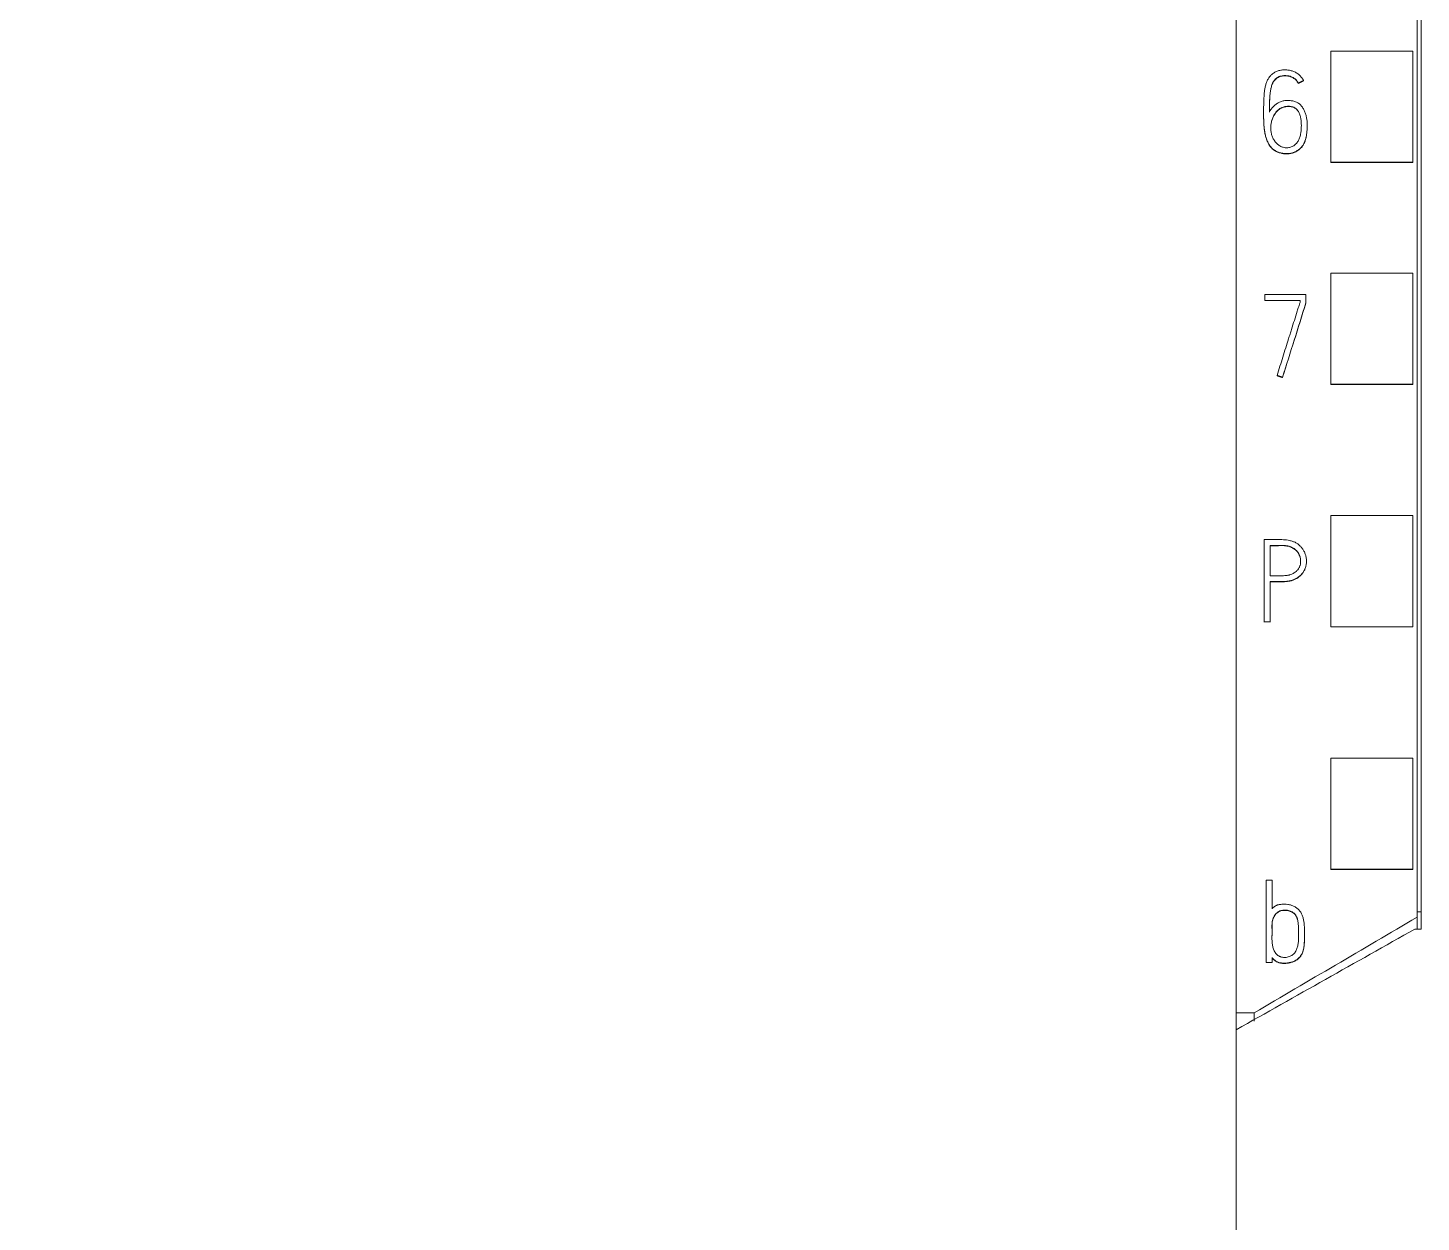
# Model space of a CAD drawing. Header units: millimetres. Extents: x 1359 to 3577, y 1333 to 3557.
# Drawn here: x 2546.97 to 2580.87, y 2922.72 to 2951.78 of the extents above; entities that cross this region are included whole.
import ezdxf

# ---------------------------------------------------------------- set-up
doc = ezdxf.new("R2010")
doc.units = ezdxf.units.MM
doc.set_wipeout_variables(frame=1)
doc.layers.add('000-PI-Oprema', color=30, linetype='Continuous', lineweight=5)
doc.layers.add('002-PI-Kabelska kanalica', color=150, linetype='Continuous')

# ---------------------------------------------------------------- blocks, each defined once
blk = doc.blocks.new('IM 155-5 PN ST - 6ES7155-5AA01-0AB0')
blk.add_wipeout([(0, 147.007), (34.8, 147.007), (34.8, 0), (0, 0)])
at = {"color": 0, "linetype": 'ByBlock', "lineweight": 0, "ltscale": 0.25}
blk.add_lwpolyline([(0, 147.007), (34.8, 147.007), (34.8, 0), (0, 0), (0, 147.007)], dxfattribs=at)
at = {"layer": '000-PI-Oprema', "color": 0, "linetype": 'ByBlock', "lineweight": 0}
blk.add_open_spline([(34.8, 8.007), (34.8, 8.859), (34.8, 10.524), (34.8, 12.857), (34.8, 14.973), (34.8, 17.743), (34.8, 21.643), (34.8, 27.557), (34.8, 37.017), (34.8, 50.127), (34.8, 67.357), (34.8, 85.999), (34.8, 103.048), (34.8, 118.245), (34.8, 128.598), (34.8, 136.94), (34.8, 141.966), (34.8, 145.414), (34.8, 147.007)], degree=3, knots=[0, 0, 0, 0, 0.018357, 0.035822, 0.050221, 0.063898, 0.09543, 0.134182, 0.191169, 0.299064, 0.416456, 0.562341, 0.701008, 0.784589, 0.890964, 0.925157, 0.965428, 1, 1, 1, 1], dxfattribs=at)
blk = doc.blocks.new('S7-1500 DI HF - 6ES7521-1BL00-0AB0')
at = {"layer": '000-PI-Oprema', "color": 0, "linetype": 'ByBlock', "lineweight": 0}
for p, q in [((0, 134.681), (0, 21.262)), ((4.4, 132.4), (4.4, 23.585)), ((2.3, 41.958), (2.3, 44.659)), ((4.3, 44.659), (2.3, 44.659)), ((4.3, 41.958), (4.3, 44.659)), ((1.511, 43.879), (1.511, 43.873)), ((1.639, 43.945), (1.639, 43.939)), ((0.667, 43.139), (0.667, 43.132)), ((1.73, 42.839), (1.73, 42.845)), ((2.3, 41.95), (2.3, 41.958)), ((4.3, 41.958), (2.3, 41.958)), ((4.3, 41.95), (2.3, 41.95)), ((4.3, 41.95), (4.3, 41.958)), ((2.3, 36.556), (2.3, 39.257)), ((4.3, 39.257), (2.3, 39.257)), ((4.3, 36.556), (4.3, 39.257)), ((0.698, 38.593), (0.698, 38.735)), ((0.698, 38.735), (1.697, 38.735)), ((1.697, 38.735), (1.697, 38.532)), ((1.558, 38.593), (0.698, 38.593)), ((1.558, 38.554), (1.558, 38.593)), ((1.697, 38.532), (1.697, 38.526)), ((0.995, 36.767), (0.995, 36.761)), ((1.128, 36.722), (1.128, 36.716)), ((2.3, 36.55), (2.3, 36.556)), ((4.3, 36.556), (2.3, 36.556)), ((4.3, 36.55), (2.3, 36.55)), ((4.3, 36.55), (4.3, 36.556)), ((2.3, 30.655), (2.3, 33.356)), ((4.3, 33.356), (2.3, 33.356)), ((4.3, 30.655), (4.3, 33.356)), ((0.684, 32.772), (0.684, 30.771)), ((0.826, 31.895), (0.826, 32.631)), ((1.711, 32.244), (1.711, 32.25)), ((0.826, 30.771), (0.826, 31.753)), ((0.684, 30.771), (0.826, 30.771)), ((0.684, 30.771), (0.684, 30.764)), ((0.826, 30.771), (0.826, 30.764)), ((2.3, 30.65), (2.3, 30.655)), ((4.3, 30.655), (2.3, 30.655)), ((4.3, 30.65), (2.3, 30.65)), ((4.3, 30.65), (4.3, 30.655)), ((2.3, 24.753), (2.3, 27.454)), ((4.3, 27.454), (2.3, 27.454)), ((4.3, 24.753), (4.3, 27.454)), ((2.3, 24.75), (2.3, 24.753)), ((4.3, 24.753), (2.3, 24.753)), ((4.3, 24.75), (2.3, 24.75)), ((4.3, 24.75), (4.3, 24.753)), ((0.733, 22.486), (0.733, 24.486)), ((0.733, 24.486), (0.872, 24.486)), ((0.872, 24.486), (0.872, 23.791)), ((4.5, 23.714), (4.4, 23.714)), ((4.4, 23.585), (4.4, 23.299)), ((1.662, 23.111), (1.662, 23.117)), ((4.35, 23.299), (4.5, 23.299)), ((0.872, 22.486), (0.733, 22.486)), ((0.872, 22.605), (0.872, 22.486)), ((0, 21.262), (0, 20.893)), ((0.44, 21.262), (0, 21.262)), ((0.44, 21.059), (0.44, 21.262))]:
    blk.add_line(p, q, dxfattribs=at)
for centre, major_axis, ratio, start_param, end_param in [((13.828, 14.92), (314.539, 1001.971), 0.017758, 1.552804, 1.55461), ((13.808, 14.965), (314.236, 1001.002), 0.017743, 1.552827, 1.554635)]:
    blk.add_ellipse(centre, major_axis=major_axis, ratio=ratio, start_param=start_param, end_param=end_param, dxfattribs=at)
for points, knots in [([(4.5, 132.586), (4.5, 129.542), (4.5, 119.972), (4.5, 105.802), (4.5, 91.235), (4.5, 77.025), (4.5, 62.731), (4.5, 47.245), (4.5, 34.605), (4.5, 26.64), (4.5, 23.299)], [0, 0, 0, 0, 0.083934, 0.263736, 0.389889, 0.484142, 0.653794, 0.78188, 0.908517, 1, 1, 1, 1]), ([(1.639, 43.945), (1.624, 43.971), (1.608, 43.995), (1.581, 44.029), (1.572, 44.04), (1.552, 44.061), (1.542, 44.072), (1.51, 44.101), (1.486, 44.118), (1.449, 44.139), (1.436, 44.146), (1.41, 44.158), (1.396, 44.163), (1.355, 44.178), (1.327, 44.185), (1.285, 44.193), (1.271, 44.195), (1.242, 44.198), (1.227, 44.199), (1.184, 44.202), (1.155, 44.202), (1.112, 44.198), (1.098, 44.196), (1.069, 44.191), (1.055, 44.188), (1.013, 44.177), (0.986, 44.166), (0.947, 44.147), (0.935, 44.139), (0.91, 44.123), (0.899, 44.115), (0.865, 44.088), (0.844, 44.068), (0.815, 44.035), (0.806, 44.023), (0.79, 44), (0.782, 43.987), (0.76, 43.95), (0.748, 43.924), (0.728, 43.869), (0.72, 43.841), (0.706, 43.786), (0.7, 43.758), (0.691, 43.701), (0.688, 43.673), (0.679, 43.587), (0.675, 43.53), (0.67, 43.415), (0.669, 43.357), (0.667, 43.184), (0.666, 43.069), (0.671, 42.926), (0.673, 42.897), (0.677, 42.84), (0.679, 42.811), (0.688, 42.726), (0.697, 42.669), (0.714, 42.598), (0.718, 42.584), (0.726, 42.556), (0.73, 42.543), (0.744, 42.502), (0.754, 42.475), (0.773, 42.435), (0.779, 42.422), (0.793, 42.397), (0.801, 42.384), (0.825, 42.348), (0.842, 42.325), (0.873, 42.294), (0.883, 42.284), (0.906, 42.265), (0.918, 42.257), (0.954, 42.233), (0.98, 42.219), (1.02, 42.202), (1.034, 42.197), (1.061, 42.188), (1.075, 42.184), (1.117, 42.174), (1.146, 42.169), (1.189, 42.165), (1.204, 42.164), (1.233, 42.164), (1.247, 42.164), (1.291, 42.167), (1.319, 42.172), (1.361, 42.182), (1.375, 42.186), (1.403, 42.195), (1.416, 42.201), (1.456, 42.219), (1.481, 42.233), (1.517, 42.257), (1.529, 42.266), (1.551, 42.285), (1.562, 42.295), (1.593, 42.325), (1.611, 42.348), (1.634, 42.384), (1.641, 42.397), (1.655, 42.423), (1.661, 42.436), (1.677, 42.477), (1.686, 42.504), (1.697, 42.546), (1.7, 42.56), (1.706, 42.589), (1.709, 42.603), (1.716, 42.646), (1.72, 42.675), (1.729, 42.761), (1.732, 42.818), (1.729, 42.904), (1.727, 42.933), (1.721, 42.991), (1.716, 43.019), (1.704, 43.077), (1.696, 43.105), (1.678, 43.161), (1.668, 43.188), (1.643, 43.241), (1.628, 43.267), (1.595, 43.314), (1.577, 43.337), (1.544, 43.367), (1.533, 43.376), (1.509, 43.393), (1.497, 43.401), (1.471, 43.414), (1.457, 43.42), (1.43, 43.431), (1.416, 43.435), (1.373, 43.447), (1.345, 43.452), (1.301, 43.456), (1.286, 43.457), (1.257, 43.457), (1.242, 43.457), (1.198, 43.455), (1.169, 43.451), (1.126, 43.441), (1.112, 43.437), (1.084, 43.427), (1.071, 43.422), (1.031, 43.404), (1.006, 43.39), (0.969, 43.365), (0.958, 43.356), (0.935, 43.338), (0.924, 43.328), (0.892, 43.298), (0.873, 43.276), (0.838, 43.228), (0.823, 43.203), (0.809, 43.177)], [0, 0, 0, 0, 0.015625, 0.015625, 0.023438, 0.023438, 0.03125, 0.03125, 0.046875, 0.046875, 0.054688, 0.054688, 0.0625, 0.0625, 0.078125, 0.078125, 0.085938, 0.085938, 0.09375, 0.09375, 0.109375, 0.109375, 0.117188, 0.117188, 0.125, 0.125, 0.140625, 0.140625, 0.148438, 0.148438, 0.15625, 0.15625, 0.171875, 0.171875, 0.179688, 0.179688, 0.1875, 0.1875, 0.203125, 0.203125, 0.21875, 0.21875, 0.234375, 0.234375, 0.25, 0.25, 0.28125, 0.28125, 0.3125, 0.3125, 0.375, 0.375, 0.390625, 0.390625, 0.40625, 0.40625, 0.4375, 0.4375, 0.445313, 0.445313, 0.453125, 0.453125, 0.46875, 0.46875, 0.476563, 0.476563, 0.484375, 0.484375, 0.5, 0.5, 0.507813, 0.507813, 0.515625, 0.515625, 0.53125, 0.53125, 0.539063, 0.539063, 0.546875, 0.546875, 0.5625, 0.5625, 0.570313, 0.570313, 0.578125, 0.578125, 0.59375, 0.59375, 0.601563, 0.601563, 0.609375, 0.609375, 0.625, 0.625, 0.632813, 0.632813, 0.640625, 0.640625, 0.65625, 0.65625, 0.664063, 0.664063, 0.671875, 0.671875, 0.6875, 0.6875, 0.695313, 0.695313, 0.703125, 0.703125, 0.71875, 0.71875, 0.75, 0.75, 0.765625, 0.765625, 0.78125, 0.78125, 0.796875, 0.796875, 0.8125, 0.8125, 0.828125, 0.828125, 0.84375, 0.84375, 0.851563, 0.851563, 0.859375, 0.859375, 0.867188, 0.867188, 0.875, 0.875, 0.890625, 0.890625, 0.898438, 0.898438, 0.90625, 0.90625, 0.921875, 0.921875, 0.929688, 0.929688, 0.9375, 0.9375, 0.953125, 0.953125, 0.960938, 0.960938, 0.96875, 0.96875, 0.984375, 0.984375, 1, 1, 1, 1]), ([(0.809, 43.177), (0.809, 43.238), (0.81, 43.299), (0.812, 43.391), (0.813, 43.421), (0.815, 43.482), (0.816, 43.512), (0.82, 43.573), (0.823, 43.604), (0.829, 43.664), (0.834, 43.694), (0.843, 43.74), (0.846, 43.755), (0.854, 43.785), (0.858, 43.8), (0.872, 43.844), (0.883, 43.873), (0.902, 43.907), (0.906, 43.913), (0.914, 43.926), (0.918, 43.933), (0.932, 43.952), (0.942, 43.964), (0.958, 43.981), (0.963, 43.986), (0.975, 43.996), (0.981, 44.001), (1, 44.015), (1.013, 44.023), (1.034, 44.033), (1.041, 44.036), (1.056, 44.042), (1.063, 44.044), (1.086, 44.051), (1.101, 44.054), (1.131, 44.059), (1.147, 44.06), (1.177, 44.062), (1.193, 44.062), (1.224, 44.061), (1.24, 44.06), (1.27, 44.056), (1.293, 44.051), (1.315, 44.045), (1.33, 44.04), (1.337, 44.037), (1.359, 44.028), (1.372, 44.021), (1.399, 44.006), (1.412, 43.997), (1.43, 43.982), (1.436, 43.977), (1.448, 43.967), (1.453, 43.961), (1.469, 43.944), (1.479, 43.932), (1.496, 43.906), (1.504, 43.893), (1.511, 43.879)], [0, 0, 0, 0, 0.125, 0.125, 0.1875, 0.1875, 0.25, 0.25, 0.3125, 0.3125, 0.375, 0.375, 0.40625, 0.40625, 0.4375, 0.4375, 0.5, 0.5, 0.515625, 0.515625, 0.53125, 0.53125, 0.5625, 0.5625, 0.578125, 0.578125, 0.59375, 0.59375, 0.625, 0.625, 0.640625, 0.640625, 0.65625, 0.65625, 0.6875, 0.6875, 0.71875, 0.71875, 0.75, 0.75, 0.78125, 0.78125, 0.8125, 0.828125, 0.828125, 0.84375, 0.84375, 0.875, 0.875, 0.90625, 0.90625, 0.921875, 0.921875, 0.9375, 0.9375, 0.96875, 0.96875, 1, 1, 1, 1]), ([(1.511, 43.873), (1.497, 43.901), (1.48, 43.926), (1.454, 43.954), (1.449, 43.96), (1.437, 43.97), (1.431, 43.975), (1.413, 43.99), (1.388, 44.007), (1.36, 44.021), (1.331, 44.033), (1.317, 44.038), (1.287, 44.046), (1.272, 44.049), (1.241, 44.054), (1.225, 44.055), (1.179, 44.057), (1.148, 44.055), (1.103, 44.048), (1.088, 44.045), (1.058, 44.036), (1.043, 44.031), (1.022, 44.021), (1.015, 44.018), (1.002, 44.01), (0.995, 44.005), (0.976, 43.992), (0.959, 43.977), (0.943, 43.959), (0.933, 43.947), (0.929, 43.941), (0.915, 43.922), (0.907, 43.909), (0.892, 43.882), (0.885, 43.868), (0.873, 43.84), (0.868, 43.825), (0.854, 43.781), (0.847, 43.751), (0.834, 43.691), (0.83, 43.661), (0.823, 43.6), (0.82, 43.57), (0.817, 43.509), (0.815, 43.478), (0.813, 43.416), (0.812, 43.386), (0.81, 43.294), (0.809, 43.232), (0.809, 43.171)], [0, 0, 0, 0, 0.0625, 0.0625, 0.078125, 0.078125, 0.09375, 0.09375, 0.125, 0.15625, 0.15625, 0.1875, 0.1875, 0.21875, 0.21875, 0.25, 0.25, 0.3125, 0.3125, 0.34375, 0.34375, 0.375, 0.375, 0.390625, 0.390625, 0.40625, 0.40625, 0.4375, 0.453125, 0.453125, 0.46875, 0.46875, 0.5, 0.5, 0.53125, 0.53125, 0.5625, 0.5625, 0.625, 0.625, 0.6875, 0.6875, 0.75, 0.75, 0.8125, 0.8125, 0.875, 0.875, 1, 1, 1, 1]), ([(1.73, 42.839), (1.73, 42.793), (1.728, 42.747), (1.72, 42.672), (1.716, 42.643), (1.709, 42.601), (1.707, 42.586), (1.701, 42.558), (1.698, 42.543), (1.687, 42.501), (1.678, 42.473), (1.662, 42.433), (1.656, 42.42), (1.643, 42.394), (1.636, 42.381), (1.612, 42.344), (1.594, 42.321), (1.564, 42.291), (1.554, 42.281), (1.531, 42.262), (1.52, 42.253), (1.484, 42.228), (1.458, 42.214), (1.419, 42.196), (1.405, 42.19), (1.378, 42.181), (1.364, 42.176), (1.322, 42.166), (1.293, 42.161), (1.249, 42.158), (1.235, 42.158), (1.206, 42.158), (1.191, 42.159), (1.148, 42.162), (1.119, 42.167), (1.077, 42.177), (1.063, 42.181), (1.035, 42.19), (1.021, 42.195), (0.982, 42.212), (0.956, 42.225), (0.926, 42.245), (0.92, 42.249), (0.908, 42.258), (0.902, 42.262), (0.885, 42.276), (0.874, 42.286), (0.844, 42.317), (0.826, 42.339), (0.802, 42.376), (0.795, 42.388), (0.78, 42.414), (0.774, 42.427), (0.755, 42.466), (0.745, 42.493), (0.726, 42.548), (0.718, 42.575), (0.705, 42.632), (0.699, 42.66), (0.689, 42.717), (0.682, 42.774), (0.677, 42.832), (0.673, 42.889), (0.672, 42.918), (0.668, 43.009), (0.667, 43.07), (0.667, 43.132)], [0, 0, 0, 0, 0.061997, 0.061997, 0.100843, 0.100843, 0.120266, 0.120266, 0.139688, 0.139688, 0.178534, 0.178534, 0.197957, 0.197957, 0.217379, 0.217379, 0.256225, 0.256225, 0.275648, 0.275648, 0.295071, 0.295071, 0.333916, 0.333916, 0.353339, 0.353339, 0.372762, 0.372762, 0.411607, 0.411607, 0.43103, 0.43103, 0.450453, 0.450453, 0.489298, 0.489298, 0.508721, 0.508721, 0.528144, 0.528144, 0.566989, 0.566989, 0.5767, 0.5767, 0.586412, 0.586412, 0.605835, 0.605835, 0.64468, 0.64468, 0.664103, 0.664103, 0.683526, 0.683526, 0.722371, 0.722371, 0.761217, 0.761217, 0.800062, 0.800062, 0.838908, 0.877753, 0.877753, 0.916599, 0.916599, 1, 1, 1, 1]), ([(1.082, 43.271), (1.108, 43.286), (1.135, 43.296), (1.178, 43.307), (1.192, 43.31), (1.222, 43.314), (1.251, 43.316), (1.28, 43.316), (1.31, 43.314), (1.325, 43.312), (1.354, 43.307), (1.368, 43.304), (1.396, 43.295), (1.41, 43.289), (1.435, 43.274), (1.447, 43.266), (1.469, 43.247), (1.48, 43.236), (1.498, 43.213), (1.506, 43.201), (1.521, 43.176), (1.528, 43.162), (1.546, 43.122), (1.555, 43.094), (1.566, 43.052), (1.569, 43.038), (1.574, 43.009), (1.577, 42.994), (1.582, 42.95), (1.584, 42.921), (1.586, 42.863), (1.586, 42.834), (1.584, 42.747), (1.579, 42.689), (1.562, 42.602), (1.554, 42.574), (1.539, 42.532), (1.534, 42.519), (1.521, 42.492), (1.514, 42.479), (1.491, 42.442), (1.473, 42.419), (1.446, 42.393), (1.441, 42.388), (1.43, 42.379), (1.424, 42.374), (1.407, 42.361), (1.394, 42.353), (1.369, 42.339), (1.356, 42.333), (1.328, 42.322), (1.3, 42.314), (1.271, 42.309), (1.241, 42.307), (1.226, 42.306), (1.197, 42.308), (1.182, 42.309), (1.154, 42.315), (1.139, 42.319), (1.097, 42.333), (1.071, 42.347), (1.034, 42.371), (1.023, 42.38), (1, 42.399), (0.979, 42.419), (0.96, 42.441), (0.941, 42.464), (0.933, 42.476), (0.908, 42.513), (0.895, 42.539), (0.878, 42.58), (0.873, 42.593), (0.864, 42.622), (0.86, 42.636), (0.85, 42.679), (0.845, 42.707), (0.842, 42.751), (0.841, 42.766), (0.841, 42.795), (0.841, 42.81), (0.843, 42.854), (0.847, 42.883), (0.857, 42.94), (0.865, 42.968), (0.879, 43.01), (0.884, 43.024), (0.896, 43.051), (0.902, 43.064), (0.922, 43.103), (0.937, 43.128), (0.963, 43.163), (0.972, 43.175), (0.991, 43.197), (1.001, 43.208), (1.033, 43.238), (1.056, 43.256), (1.082, 43.271)], [0, 0, 0, 0, 0.03125, 0.03125, 0.046875, 0.046875, 0.0625, 0.078125, 0.078125, 0.09375, 0.09375, 0.109375, 0.109375, 0.125, 0.125, 0.140625, 0.140625, 0.15625, 0.15625, 0.171875, 0.171875, 0.1875, 0.1875, 0.21875, 0.21875, 0.234375, 0.234375, 0.25, 0.25, 0.28125, 0.28125, 0.3125, 0.3125, 0.375, 0.375, 0.40625, 0.40625, 0.421875, 0.421875, 0.4375, 0.4375, 0.46875, 0.46875, 0.476563, 0.476563, 0.484375, 0.484375, 0.5, 0.5, 0.515625, 0.515625, 0.53125, 0.546875, 0.546875, 0.5625, 0.5625, 0.578125, 0.578125, 0.59375, 0.59375, 0.625, 0.625, 0.640625, 0.640625, 0.65625, 0.671875, 0.671875, 0.6875, 0.6875, 0.71875, 0.71875, 0.734375, 0.734375, 0.75, 0.75, 0.78125, 0.78125, 0.796875, 0.796875, 0.8125, 0.8125, 0.84375, 0.84375, 0.875, 0.875, 0.890625, 0.890625, 0.90625, 0.90625, 0.9375, 0.9375, 0.953125, 0.953125, 0.96875, 0.96875, 1, 1, 1, 1]), ([(1.082, 43.265), (1.056, 43.25), (1.033, 43.232), (1.001, 43.202), (0.991, 43.191), (0.972, 43.169), (0.963, 43.157), (0.937, 43.122), (0.922, 43.097), (0.902, 43.058), (0.896, 43.045), (0.884, 43.017), (0.879, 43.004), (0.865, 42.962), (0.857, 42.934), (0.849, 42.891), (0.847, 42.876), (0.844, 42.847), (0.842, 42.833), (0.841, 42.807), (0.841, 42.796), (0.841, 42.786)], [0, 0, 0, 0, 0.157109, 0.157109, 0.235664, 0.235664, 0.314218, 0.314218, 0.471328, 0.471328, 0.549882, 0.549882, 0.628437, 0.628437, 0.785546, 0.785546, 0.864101, 0.864101, 0.942655, 0.942655, 1, 1, 1, 1]), ([(1.503, 43.199), (1.498, 43.206), (1.493, 43.213), (1.479, 43.231), (1.468, 43.241), (1.452, 43.256), (1.446, 43.26), (1.434, 43.269), (1.428, 43.273), (1.408, 43.283), (1.395, 43.289), (1.367, 43.298), (1.353, 43.301), (1.324, 43.306), (1.309, 43.308), (1.28, 43.31), (1.265, 43.31), (1.221, 43.308), (1.192, 43.304), (1.15, 43.294), (1.135, 43.289), (1.115, 43.281), (1.108, 43.278), (1.095, 43.272), (1.088, 43.268), (1.082, 43.265)], [0, 0, 0, 0, 0.053658, 0.053658, 0.148292, 0.148292, 0.195609, 0.195609, 0.242926, 0.242926, 0.33756, 0.33756, 0.432195, 0.432195, 0.526829, 0.526829, 0.621463, 0.621463, 0.810732, 0.810732, 0.905366, 0.905366, 0.952683, 0.952683, 1, 1, 1, 1]), ([(0.995, 36.767), (1.042, 36.916), (1.089, 37.065), (1.159, 37.288), (1.182, 37.363), (1.228, 37.512), (1.252, 37.586), (1.287, 37.698), (1.299, 37.735), (1.322, 37.81), (1.334, 37.847), (1.369, 37.959), (1.392, 38.033), (1.439, 38.182), (1.462, 38.257), (1.498, 38.369), (1.509, 38.406), (1.527, 38.462), (1.533, 38.48), (1.542, 38.508), (1.545, 38.517), (1.551, 38.536), (1.555, 38.545), (1.558, 38.554)], [0, 0, 0, 0, 0.25, 0.25, 0.375, 0.375, 0.5, 0.5, 0.5625, 0.5625, 0.625, 0.625, 0.75, 0.75, 0.875, 0.875, 0.9375, 0.9375, 0.96875, 0.96875, 0.984375, 0.984375, 1, 1, 1, 1]), ([(0.826, 31.753), (0.877, 31.753), (0.929, 31.754), (1.032, 31.753), (1.084, 31.752), (1.161, 31.754), (1.187, 31.755), (1.226, 31.758), (1.239, 31.76), (1.265, 31.763), (1.277, 31.765), (1.316, 31.772), (1.341, 31.778), (1.39, 31.794), (1.414, 31.804), (1.449, 31.821), (1.46, 31.827), (1.483, 31.841), (1.493, 31.847), (1.525, 31.87), (1.545, 31.886), (1.573, 31.913), (1.583, 31.922), (1.6, 31.941), (1.608, 31.951), (1.632, 31.982), (1.645, 32.004), (1.663, 32.038), (1.668, 32.05), (1.679, 32.074), (1.683, 32.086), (1.695, 32.123), (1.701, 32.148), (1.707, 32.187), (1.708, 32.199), (1.71, 32.225), (1.711, 32.239), (1.711, 32.277), (1.709, 32.303), (1.703, 32.341), (1.7, 32.354), (1.695, 32.38), (1.691, 32.392), (1.68, 32.429), (1.67, 32.453), (1.653, 32.488), (1.647, 32.499), (1.634, 32.522), (1.627, 32.533), (1.605, 32.565), (1.589, 32.585), (1.553, 32.622), (1.534, 32.64), (1.503, 32.664), (1.493, 32.671), (1.471, 32.685), (1.46, 32.692), (1.426, 32.711), (1.403, 32.721), (1.366, 32.735), (1.354, 32.739), (1.329, 32.746), (1.316, 32.749), (1.253, 32.764), (1.202, 32.769), (1.125, 32.773), (1.099, 32.774), (1.047, 32.774), (0.995, 32.774), (0.943, 32.773), (0.892, 32.772), (0.814, 32.772), (0.736, 32.772), (0.684, 32.772)], [0, 0, 0, 0, 0.0625, 0.0625, 0.125, 0.125, 0.15625, 0.15625, 0.171875, 0.171875, 0.1875, 0.1875, 0.21875, 0.21875, 0.25, 0.25, 0.265625, 0.265625, 0.28125, 0.28125, 0.3125, 0.3125, 0.328125, 0.328125, 0.34375, 0.34375, 0.375, 0.375, 0.390625, 0.390625, 0.40625, 0.40625, 0.4375, 0.4375, 0.453125, 0.453125, 0.46875, 0.46875, 0.5, 0.5, 0.515625, 0.515625, 0.53125, 0.53125, 0.5625, 0.5625, 0.578125, 0.578125, 0.59375, 0.59375, 0.625, 0.625, 0.65625, 0.65625, 0.671875, 0.671875, 0.6875, 0.6875, 0.71875, 0.71875, 0.734375, 0.734375, 0.75, 0.75, 0.8125, 0.8125, 0.84375, 0.84375, 0.875, 0.90625, 0.90625, 0.9375, 1, 1, 1, 1]), ([(0.826, 32.631), (0.865, 32.631), (0.903, 32.631), (0.961, 32.631), (0.981, 32.631), (1.019, 32.631), (1.039, 32.632), (1.097, 32.633), (1.136, 32.634), (1.194, 32.63), (1.213, 32.628), (1.251, 32.621), (1.27, 32.617), (1.299, 32.608), (1.308, 32.605), (1.327, 32.598), (1.336, 32.594), (1.363, 32.582), (1.381, 32.573), (1.406, 32.557), (1.414, 32.551), (1.43, 32.539), (1.438, 32.533), (1.46, 32.513), (1.474, 32.499), (1.493, 32.476), (1.499, 32.468), (1.51, 32.452), (1.515, 32.443), (1.53, 32.417), (1.539, 32.399), (1.549, 32.371), (1.552, 32.362), (1.558, 32.343), (1.56, 32.333), (1.566, 32.304), (1.568, 32.284), (1.569, 32.254), (1.569, 32.244), (1.568, 32.224), (1.568, 32.214), (1.564, 32.185), (1.559, 32.165), (1.55, 32.137), (1.547, 32.128), (1.539, 32.109), (1.535, 32.1), (1.521, 32.074), (1.51, 32.057), (1.492, 32.034), (1.486, 32.026), (1.472, 32.011), (1.465, 32.004), (1.443, 31.984), (1.427, 31.972), (1.401, 31.957), (1.393, 31.952), (1.375, 31.942), (1.366, 31.938), (1.339, 31.926), (1.32, 31.919), (1.291, 31.912), (1.281, 31.909), (1.262, 31.905), (1.252, 31.904), (1.222, 31.9), (1.202, 31.898), (1.163, 31.895), (1.143, 31.895), (1.103, 31.894), (1.064, 31.894), (1.024, 31.895), (0.984, 31.895), (0.965, 31.895), (0.905, 31.895), (0.865, 31.895), (0.826, 31.895)], [0, 0, 0, 0, 0.0625, 0.0625, 0.09375, 0.09375, 0.125, 0.125, 0.1875, 0.1875, 0.21875, 0.21875, 0.25, 0.25, 0.265625, 0.265625, 0.28125, 0.28125, 0.3125, 0.3125, 0.328125, 0.328125, 0.34375, 0.34375, 0.375, 0.375, 0.390625, 0.390625, 0.40625, 0.40625, 0.4375, 0.4375, 0.453125, 0.453125, 0.46875, 0.46875, 0.5, 0.5, 0.515625, 0.515625, 0.53125, 0.53125, 0.5625, 0.5625, 0.578125, 0.578125, 0.59375, 0.59375, 0.625, 0.625, 0.640625, 0.640625, 0.65625, 0.65625, 0.6875, 0.6875, 0.703125, 0.703125, 0.71875, 0.71875, 0.75, 0.75, 0.765625, 0.765625, 0.78125, 0.78125, 0.8125, 0.8125, 0.84375, 0.84375, 0.875, 0.90625, 0.90625, 0.9375, 0.9375, 1, 1, 1, 1]), ([(1.569, 32.244), (1.569, 32.247), (1.569, 32.25), (1.569, 32.263), (1.568, 32.273), (1.566, 32.293), (1.565, 32.303), (1.559, 32.332), (1.554, 32.351), (1.544, 32.379), (1.54, 32.389), (1.532, 32.407), (1.519, 32.433), (1.502, 32.458), (1.484, 32.481), (1.477, 32.489), (1.463, 32.503), (1.456, 32.51), (1.434, 32.53), (1.418, 32.542), (1.394, 32.558), (1.385, 32.563), (1.368, 32.573), (1.359, 32.578), (1.332, 32.59), (1.314, 32.598), (1.276, 32.609), (1.256, 32.614), (1.217, 32.621), (1.198, 32.623), (1.139, 32.628), (1.1, 32.627), (1.041, 32.626), (1.022, 32.625), (0.982, 32.624), (0.963, 32.624), (0.904, 32.624), (0.865, 32.625), (0.826, 32.625)], [0, 0, 0, 0, 0.009533, 0.009533, 0.040485, 0.040485, 0.071437, 0.071437, 0.133342, 0.133342, 0.164294, 0.164294, 0.195246, 0.25715, 0.25715, 0.288102, 0.288102, 0.319054, 0.319054, 0.380958, 0.380958, 0.41191, 0.41191, 0.442862, 0.442862, 0.504767, 0.504767, 0.566671, 0.566671, 0.628575, 0.628575, 0.752383, 0.752383, 0.814287, 0.814287, 0.876192, 0.876192, 1, 1, 1, 1]), ([(1.711, 32.245), (1.711, 32.219), (1.709, 32.194), (1.703, 32.157), (1.701, 32.144), (1.695, 32.119), (1.691, 32.106), (1.68, 32.069), (1.67, 32.045), (1.646, 31.999), (1.633, 31.977), (1.609, 31.946), (1.601, 31.936), (1.583, 31.917), (1.574, 31.907), (1.546, 31.881), (1.526, 31.864), (1.494, 31.842), (1.483, 31.835), (1.461, 31.821), (1.45, 31.815), (1.415, 31.798), (1.391, 31.788), (1.354, 31.776), (1.341, 31.772), (1.316, 31.766), (1.303, 31.763), (1.24, 31.752), (1.188, 31.748), (1.085, 31.746), (1.033, 31.747), (0.929, 31.748), (0.878, 31.747), (0.826, 31.747)], [0, 0, 0, 0, 0.065202, 0.065202, 0.098588, 0.098588, 0.131973, 0.131973, 0.198745, 0.198745, 0.265516, 0.265516, 0.298902, 0.298902, 0.332287, 0.332287, 0.399059, 0.399059, 0.432444, 0.432444, 0.46583, 0.46583, 0.532601, 0.532601, 0.565987, 0.565987, 0.599372, 0.599372, 0.732915, 0.732915, 0.866457, 0.866457, 1, 1, 1, 1]), ([(1.042, 23.729), (1.056, 23.736), (1.071, 23.742), (1.101, 23.751), (1.116, 23.754), (1.14, 23.758), (1.148, 23.759), (1.164, 23.76), (1.187, 23.761), (1.211, 23.76), (1.242, 23.756), (1.258, 23.753), (1.289, 23.746), (1.304, 23.741), (1.333, 23.73), (1.347, 23.723), (1.375, 23.708), (1.388, 23.699), (1.407, 23.684), (1.413, 23.679), (1.424, 23.668), (1.43, 23.662), (1.445, 23.644), (1.454, 23.631), (1.469, 23.603), (1.475, 23.588), (1.486, 23.559), (1.491, 23.544), (1.498, 23.513), (1.501, 23.498), (1.506, 23.467), (1.508, 23.451), (1.513, 23.404), (1.514, 23.372), (1.518, 23.278), (1.52, 23.214), (1.52, 23.12), (1.52, 23.088), (1.517, 23.025), (1.515, 22.994), (1.509, 22.947), (1.507, 22.931), (1.501, 22.9), (1.498, 22.884), (1.485, 22.839), (1.475, 22.809), (1.454, 22.767), (1.446, 22.753), (1.428, 22.727), (1.419, 22.714), (1.397, 22.692), (1.385, 22.681), (1.36, 22.662), (1.346, 22.653), (1.318, 22.639), (1.304, 22.632), (1.274, 22.622), (1.258, 22.618), (1.227, 22.611), (1.212, 22.609), (1.188, 22.608), (1.18, 22.607), (1.164, 22.608), (1.156, 22.608), (1.133, 22.61), (1.117, 22.612), (1.094, 22.618), (1.086, 22.621), (1.071, 22.626), (1.064, 22.629), (1.043, 22.639), (1.03, 22.648), (1.011, 22.662), (1.004, 22.667), (0.993, 22.678), (0.987, 22.683), (0.971, 22.701), (0.961, 22.713), (0.943, 22.739), (0.935, 22.753), (0.913, 22.795), (0.902, 22.824), (0.89, 22.87), (0.887, 22.886), (0.881, 22.916), (0.879, 22.932), (0.874, 22.979), (0.872, 23.01), (0.871, 23.072), (0.871, 23.103), (0.872, 23.165), (0.872, 23.197), (0.872, 23.259), (0.872, 23.29), (0.871, 23.353), (0.871, 23.384), (0.874, 23.446), (0.877, 23.477), (0.887, 23.522), (0.892, 23.537), (0.902, 23.567), (0.908, 23.581), (0.922, 23.609), (0.93, 23.623), (0.947, 23.649), (0.957, 23.661), (0.978, 23.683), (0.99, 23.694), (1.008, 23.708), (1.015, 23.713), (1.025, 23.719), (1.028, 23.721), (1.035, 23.725), (1.039, 23.727), (1.042, 23.729)], [0, 0, 0, 0, 0.015625, 0.015625, 0.03125, 0.03125, 0.039063, 0.039063, 0.046875, 0.0625, 0.0625, 0.078125, 0.078125, 0.09375, 0.09375, 0.109375, 0.109375, 0.125, 0.125, 0.132813, 0.132813, 0.140625, 0.140625, 0.15625, 0.15625, 0.171875, 0.171875, 0.1875, 0.1875, 0.203125, 0.203125, 0.21875, 0.21875, 0.25, 0.25, 0.3125, 0.3125, 0.34375, 0.34375, 0.375, 0.375, 0.390625, 0.390625, 0.40625, 0.40625, 0.4375, 0.4375, 0.453125, 0.453125, 0.46875, 0.46875, 0.484375, 0.484375, 0.5, 0.5, 0.515625, 0.515625, 0.53125, 0.53125, 0.546875, 0.546875, 0.554688, 0.554688, 0.5625, 0.5625, 0.578125, 0.578125, 0.585938, 0.585938, 0.59375, 0.59375, 0.609375, 0.609375, 0.617188, 0.617188, 0.625, 0.625, 0.640625, 0.640625, 0.65625, 0.65625, 0.6875, 0.6875, 0.703125, 0.703125, 0.71875, 0.71875, 0.75, 0.75, 0.78125, 0.78125, 0.8125, 0.8125, 0.84375, 0.84375, 0.875, 0.875, 0.90625, 0.90625, 0.921875, 0.921875, 0.9375, 0.9375, 0.953125, 0.953125, 0.96875, 0.96875, 0.984375, 0.984375, 0.992188, 0.992188, 0.996094, 0.996094, 1, 1, 1, 1]), ([(0.872, 23.791), (0.891, 23.812), (0.911, 23.831), (0.945, 23.855), (0.957, 23.862), (0.975, 23.871), (0.982, 23.874), (0.995, 23.88), (1.001, 23.882), (1.034, 23.893), (1.062, 23.898), (1.103, 23.901), (1.117, 23.902), (1.145, 23.903), (1.159, 23.903), (1.201, 23.901), (1.228, 23.9), (1.27, 23.894), (1.284, 23.892), (1.311, 23.886), (1.325, 23.883), (1.365, 23.871), (1.391, 23.86), (1.428, 23.841), (1.44, 23.834), (1.464, 23.819), (1.475, 23.811), (1.508, 23.785), (1.527, 23.766), (1.553, 23.733), (1.562, 23.721), (1.577, 23.698), (1.59, 23.673), (1.602, 23.648), (1.612, 23.622), (1.617, 23.609), (1.63, 23.569), (1.636, 23.542), (1.647, 23.487), (1.651, 23.46), (1.656, 23.404), (1.658, 23.376), (1.66, 23.32), (1.66, 23.292), (1.661, 23.237), (1.661, 23.209), (1.662, 23.125), (1.662, 23.069), (1.66, 22.985), (1.658, 22.957), (1.654, 22.902), (1.651, 22.874), (1.644, 22.833), (1.642, 22.819), (1.635, 22.792), (1.631, 22.778), (1.618, 22.738), (1.607, 22.712), (1.587, 22.675), (1.58, 22.663), (1.564, 22.64), (1.555, 22.629), (1.528, 22.597), (1.507, 22.578), (1.473, 22.553), (1.461, 22.545), (1.437, 22.531), (1.425, 22.525), (1.399, 22.513), (1.386, 22.508), (1.359, 22.498), (1.346, 22.494), (1.305, 22.483), (1.278, 22.478), (1.223, 22.471), (1.195, 22.469), (1.138, 22.469), (1.11, 22.471), (1.069, 22.479), (1.055, 22.482), (1.028, 22.491), (1.015, 22.495), (0.989, 22.507), (0.977, 22.513), (0.959, 22.524), (0.953, 22.528), (0.941, 22.536), (0.936, 22.54), (0.908, 22.562), (0.889, 22.582), (0.872, 22.605)], [0, 0, 0, 0, 0.03125, 0.03125, 0.046875, 0.046875, 0.054688, 0.054688, 0.0625, 0.0625, 0.09375, 0.09375, 0.109375, 0.109375, 0.125, 0.125, 0.15625, 0.15625, 0.171875, 0.171875, 0.1875, 0.1875, 0.21875, 0.21875, 0.234375, 0.234375, 0.25, 0.25, 0.28125, 0.28125, 0.296875, 0.296875, 0.3125, 0.328125, 0.328125, 0.34375, 0.34375, 0.375, 0.375, 0.40625, 0.40625, 0.4375, 0.4375, 0.46875, 0.46875, 0.5, 0.5, 0.5625, 0.5625, 0.59375, 0.59375, 0.625, 0.625, 0.640625, 0.640625, 0.65625, 0.65625, 0.6875, 0.6875, 0.703125, 0.703125, 0.71875, 0.71875, 0.75, 0.75, 0.765625, 0.765625, 0.78125, 0.78125, 0.796875, 0.796875, 0.8125, 0.8125, 0.84375, 0.84375, 0.875, 0.875, 0.90625, 0.90625, 0.921875, 0.921875, 0.9375, 0.9375, 0.953125, 0.953125, 0.960938, 0.960938, 0.96875, 0.96875, 1, 1, 1, 1]), ([(1.52, 23.146), (1.52, 23.148), (1.52, 23.151), (1.52, 23.215), (1.518, 23.278), (1.514, 23.371), (1.513, 23.402), (1.506, 23.465), (1.501, 23.496), (1.49, 23.541), (1.485, 23.556), (1.474, 23.586), (1.467, 23.6), (1.452, 23.627), (1.443, 23.64), (1.422, 23.664), (1.411, 23.675), (1.392, 23.689), (1.386, 23.694), (1.373, 23.703), (1.366, 23.707), (1.345, 23.718), (1.331, 23.724), (1.302, 23.735), (1.287, 23.74), (1.256, 23.747), (1.241, 23.75), (1.21, 23.753), (1.194, 23.754), (1.163, 23.754), (1.147, 23.753), (1.116, 23.748), (1.101, 23.745), (1.078, 23.738), (1.067, 23.734), (1.056, 23.729), (1.049, 23.726), (1.046, 23.724), (1.042, 23.723)], [0, 0, 0, 0, 0.008133, 0.008133, 0.206507, 0.206507, 0.305693, 0.305693, 0.40488, 0.40488, 0.454473, 0.454473, 0.504067, 0.504067, 0.55366, 0.55366, 0.603253, 0.603253, 0.62805, 0.62805, 0.652847, 0.652847, 0.70244, 0.70244, 0.752033, 0.752033, 0.801627, 0.801627, 0.85122, 0.85122, 0.900813, 0.900813, 0.950407, 0.950407, 0.975203, 0.987602, 0.987602, 1, 1, 1, 1]), ([(1.042, 23.723), (1.028, 23.715), (1.014, 23.707), (0.99, 23.687), (0.978, 23.677), (0.945, 23.642), (0.928, 23.615), (0.906, 23.572), (0.901, 23.557), (0.89, 23.527), (0.886, 23.512), (0.88, 23.481), (0.877, 23.465), (0.874, 23.434), (0.873, 23.418), (0.871, 23.371), (0.872, 23.339), (0.872, 23.276), (0.872, 23.245), (0.872, 23.182), (0.872, 23.15), (0.871, 23.105), (0.871, 23.091), (0.871, 23.077)], [0, 0, 0, 0, 0.067236, 0.067236, 0.134472, 0.134472, 0.268944, 0.268944, 0.33618, 0.33618, 0.403416, 0.403416, 0.470652, 0.470652, 0.537887, 0.537887, 0.672359, 0.672359, 0.806831, 0.806831, 0.941303, 0.941303, 1, 1, 1, 1]), ([(0.872, 22.599), (0.889, 22.576), (0.908, 22.556), (0.941, 22.53), (0.952, 22.522), (0.976, 22.507), (0.989, 22.501), (1.014, 22.49), (1.027, 22.485), (1.054, 22.476), (1.068, 22.473), (1.109, 22.465), (1.137, 22.463), (1.193, 22.463), (1.221, 22.464), (1.277, 22.471), (1.304, 22.477), (1.344, 22.487), (1.357, 22.491), (1.384, 22.501), (1.397, 22.506), (1.435, 22.523), (1.459, 22.537), (1.493, 22.562), (1.504, 22.571), (1.525, 22.59), (1.535, 22.6), (1.563, 22.631), (1.579, 22.654), (1.599, 22.691), (1.605, 22.704), (1.616, 22.729), (1.621, 22.742), (1.635, 22.782), (1.641, 22.809), (1.648, 22.85), (1.65, 22.864), (1.654, 22.892), (1.655, 22.906), (1.658, 22.948), (1.659, 22.976), (1.66, 23.005), (1.66, 23.007), (1.66, 23.008)], [0, 0, 0, 0, 0.071147, 0.071147, 0.10672, 0.10672, 0.142293, 0.142293, 0.177866, 0.177866, 0.21344, 0.21344, 0.284586, 0.284586, 0.355733, 0.355733, 0.426879, 0.426879, 0.462452, 0.462452, 0.498026, 0.498026, 0.569172, 0.569172, 0.604745, 0.604745, 0.640319, 0.640319, 0.711465, 0.711465, 0.747039, 0.747039, 0.782612, 0.782612, 0.853758, 0.853758, 0.889332, 0.889332, 0.924905, 0.924905, 0.996051, 0.996051, 1, 1, 1, 1]), ([(0, 20.849), (0, 19.341), (0, 16.091), (0, 10.808), (0, 7.033), (0, 5)], [0, 0, 0, 0, 0.285532, 0.615204, 1, 1, 1, 1])]:
    blk.add_open_spline(points, degree=3, knots=knots, dxfattribs=at)
for points, weights in [([(1.511, 43.879), (1.575, 43.912), (1.639, 43.945)], [0.500000044257, 0.499999955743, 0.500000044257]), ([(1.639, 43.939), (1.575, 43.906), (1.511, 43.873)], [0.500000040473, 0.499999959527, 0.500000040473]), ([(1.128, 36.722), (1.062, 36.745), (0.995, 36.767)], [0.499999996654, 0.500000003346, 0.499999996654]), ([(0.995, 36.761), (1.062, 36.738), (1.128, 36.716)], [0.500000549087, 0.499999450913, 0.500000549087])]:
    blk.add_rational_spline(points, weights, degree=2, dxfattribs=at)
for points in [[(0.44, 21.262), (1.76, 22.036), (3.08, 22.81), (4.4, 23.585)], [(4.35, 23.299), (2.9, 22.483), (1.45, 21.666), (0, 20.849)]]:
    blk.add_open_spline(points, degree=3, dxfattribs=at)

msp = doc.modelspace()

# ---------------------------------------------------------------- block references
at = {"layer": '002-PI-Kabelska kanalica', "color": 0, "linetype": 'ByBlock', "lineweight": 0}
msp.add_blockref('IM 155-5 PN ST - 6ES7155-5AA01-0AB0', (2541.571, 2906.55), dxfattribs=at)

# ---------------------------------------------------------------- next in the draw order: block references
msp.add_blockref('S7-1500 DI HF - 6ES7521-1BL00-0AB0', (2576.371, 2906.556), dxfattribs=at)

doc.saveas('drawing.dxf')
